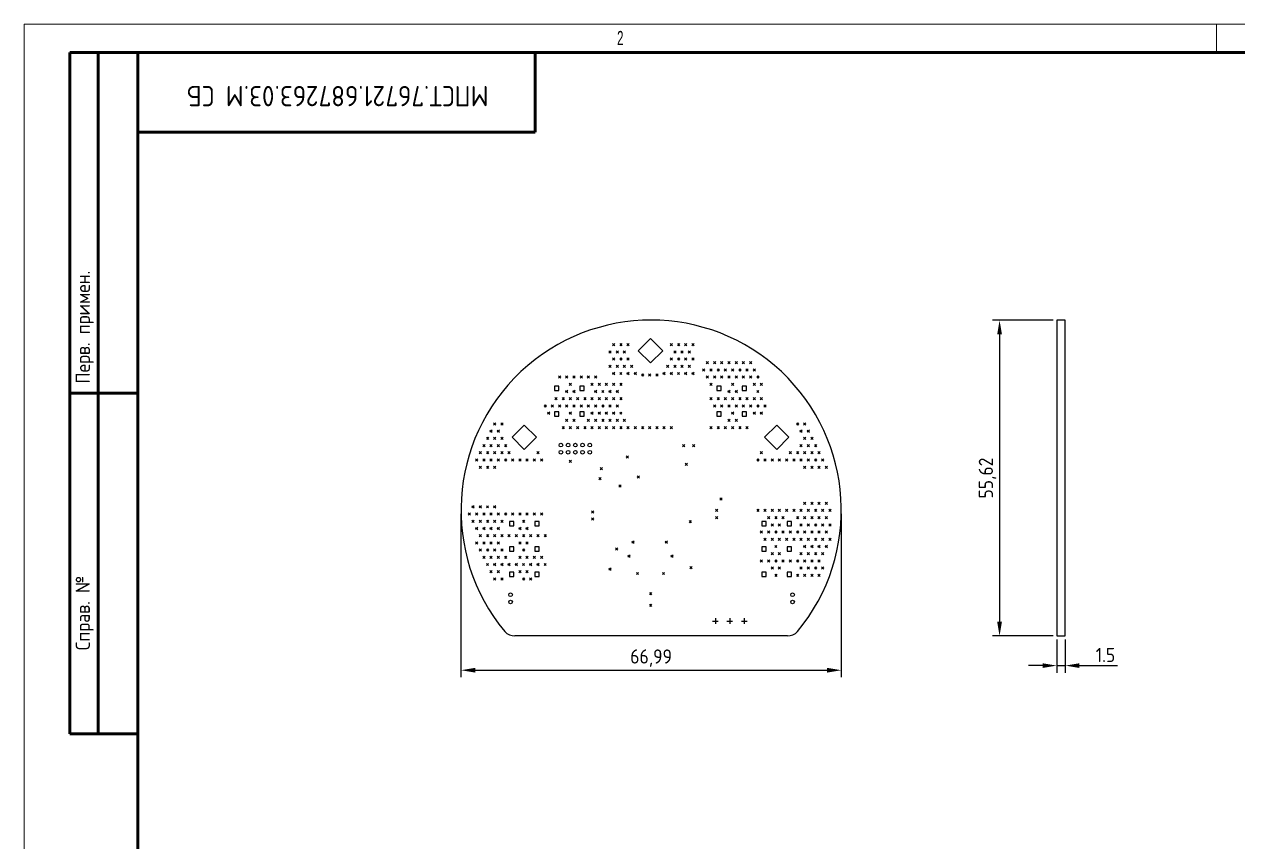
# Model space of a CAD drawing. Extents: x 225 to 645, y -167 to 130.
# Drawn here: x 225.2 to 439, y -13.8 to 130.2 of the extents above; entities that cross this region are included whole.
import ezdxf

# ---------------------------------------------------------------- set-up
doc = ezdxf.new("R2010")
doc.units = 0
doc.layers.get('0').update_dxf_attribs({"linetype": 'CONTINUOUS'})
doc.layers.get('Defpoints').update_dxf_attribs({"linetype": 'CONTINUOUS'})
doc.layers.add('BLACK', color=7, linetype='CONTINUOUS')
doc.layers.add('ОСНОВНОЙ', color=7, linetype='CONTINUOUS', lineweight=25)
doc.styles.add('SLDTEXTSTYLE2', font='TXT', dxfattribs={"width": 0.605})
doc.styles.add('СПДС', font='isocpeur.ttf', dxfattribs={"width": 0.9})
doc.dimstyles.new('ISO-25', dxfattribs={"dimtxt": 2.5, "dimasz": 2.5, "dimexe": 1.25, "dimexo": 0.625, "dimtad": 1, "dimtxsty": 'Standard', "dimcen": 2.5, "dimadec": 0, "dimazin": 0, "dimtfac": 1, "dimtmove": 0, "dimatfit": 3, "dimfxl": 1, "dimarcsym": 0})

# ---------------------------------------------------------------- blocks, each defined once
blk = doc.blocks.new('*D1')
at = {"color": 0, "linetype": 'Continuous', "lineweight": -2, "transparency": 16777216}
for p, q in [((407.1, 21.8), (407.1, 15.95)), ((408.6, 21.8), (408.6, 15.95)), ((404.6, 17.2), (402.1, 17.2)), ((407.1, 17.2), (408.6, 17.2)), ((411.1, 17.2), (417.78, 17.2))]:
    blk.add_line(p, q, dxfattribs=at)
at = {"color": 0, "linetype": 'Continuous', "transparency": 16777216}
for points in [[(404.6, 17.62), (404.6, 16.79), (407.1, 17.2)], [(411.1, 17.62), (411.1, 16.79), (408.6, 17.2)]]:
    blk.add_solid(points, dxfattribs=at)
at = {"layer": 'Defpoints', "color": 0, "linetype": 'Continuous', "transparency": 16777216}
for p in [(407.1, 22.43), (408.6, 22.43), (408.6, 17.2)]:
    blk.add_point(p, dxfattribs=at)
at = {"color": 0, "linetype": 'Continuous', "transparency": 16777216, "insert": (415.69, 19.08), "char_height": 2.5, "attachment_point": 5, "style": 'СПДС'}
blk.add_mtext('1.5', dxfattribs=at)
blk = doc.blocks.new('*D4')
at = {"color": 0, "linetype": 'Continuous', "lineweight": -2, "transparency": 16777216}
for p, q in [((302.16, 43.96), (302.16, 15.14)), ((369.15, 43.96), (369.15, 15.14)), ((304.66, 16.39), (366.65, 16.39))]:
    blk.add_line(p, q, dxfattribs=at)
at = {"color": 0, "linetype": 'Continuous', "transparency": 16777216}
for points in [[(304.66, 16.81), (304.66, 15.97), (302.16, 16.39)], [(366.65, 16.81), (366.65, 15.97), (369.15, 16.39)]]:
    blk.add_solid(points, dxfattribs=at)
at = {"layer": 'Defpoints', "color": 0, "linetype": 'Continuous', "transparency": 16777216}
for p in [(302.16, 44.59), (369.15, 44.59), (369.15, 16.39)]:
    blk.add_point(p, dxfattribs=at)
at = {"color": 0, "linetype": 'Continuous', "transparency": 16777216, "insert": (335.65, 18.52), "char_height": 2.5, "attachment_point": 5, "style": 'СПДС'}
blk.add_mtext('66,99', dxfattribs=at)
blk = doc.blocks.new('*D5')
at = {"color": 0, "linetype": 'Continuous', "lineweight": -2, "transparency": 16777216}
for p, q in [((406.48, 78.05), (395.78, 78.05)), ((397.03, 75.55), (397.03, 24.93)), ((406.48, 22.43), (395.78, 22.43))]:
    blk.add_line(p, q, dxfattribs=at)
at = {"color": 0, "linetype": 'Continuous', "transparency": 16777216}
for points in [[(396.61, 75.55), (397.45, 75.55), (397.03, 78.05)], [(396.61, 24.93), (397.45, 24.93), (397.03, 22.43)]]:
    blk.add_solid(points, dxfattribs=at)
at = {"layer": 'Defpoints', "color": 0, "linetype": 'Continuous', "transparency": 16777216}
for p in [(407.1, 78.05), (397.03, 22.43), (407.1, 22.43)]:
    blk.add_point(p, dxfattribs=at)
at = {"color": 0, "linetype": 'Continuous', "transparency": 16777216, "insert": (394.91, 50.24), "char_height": 2.5, "attachment_point": 5, "rotation": 90, "style": 'СПДС'}
blk.add_mtext('55,62', dxfattribs=at)

msp = doc.modelspace()

# ---------------------------------------------------------------- linework, layer by layer
at = {"color": 7, "linetype": 'Continuous', "lineweight": 18}
for q in [(645.233, 130.201), (225.233, -166.799)]:
    msp.add_line((225.233, 130.201), q, dxfattribs=at)
at = {"color": 7, "linetype": 'Continuous', "lineweight": 50}
for p, q in [((233.233, 5.201), (233.233, 125.201)), ((245.233, 125.201), (233.233, 125.201)), ((233.233, 5.201), (233.233, 125.201)), ((238.233, 5.201), (238.233, 125.201)), ((238.233, 5.201), (238.233, 125.201)), ((245.233, 125.201), (245.233, -161.799)), ((640.233, 125.201), (245.233, 125.201)), ((245.233, 125.201), (245.233, -161.799)), ((315.233, 111.201), (315.233, 125.201)), ((245.233, 111.201), (315.233, 111.201)), ((233.233, 65.201), (245.233, 65.201)), ((233.233, 5.201), (245.233, 5.201))]:
    msp.add_line(p, q, dxfattribs=at)
at = {"color": 7, "linetype": 'Continuous', "lineweight": 25}
msp.add_line((245.233, 65.201), (233.233, 65.201), dxfattribs=at)
at = {"linetype": 'Continuous'}
msp.add_lwpolyline([(407.1, 22.429), (408.6, 22.429), (408.6, 78.053), (407.1, 78.053)], close=True, dxfattribs=at)
at = {"layer": 'BLACK', "linetype": 'Continuous'}
for p, q in [((335.542, 74.827), (333.392, 72.677)), ((337.692, 72.677), (335.542, 74.827)), ((328.215, 72.68), (328.615, 72.28)), ((328.615, 72.68), (328.215, 72.28)), ((328.85, 73.95), (329.25, 73.55)), ((329.25, 73.95), (328.85, 73.55)), ((329.485, 72.68), (329.885, 72.28)), ((329.885, 72.68), (329.485, 72.28)), ((330.12, 73.95), (330.52, 73.55)), ((330.52, 73.95), (330.12, 73.55)), ((330.755, 72.68), (331.155, 72.28)), ((331.155, 72.68), (330.755, 72.28)), ((331.39, 73.95), (331.79, 73.55)), ((331.79, 73.95), (331.39, 73.55)), ((333.392, 72.677), (335.542, 70.527)), ((335.542, 70.527), (337.692, 72.677)), ((339.01, 73.95), (339.41, 73.55)), ((339.41, 73.95), (339.01, 73.55)), ((339.645, 72.68), (340.045, 72.28)), ((340.045, 72.68), (339.645, 72.28)), ((340.28, 73.95), (340.68, 73.55)), ((340.68, 73.95), (340.28, 73.55)), ((340.915, 72.68), (341.315, 72.28)), ((341.315, 72.68), (340.915, 72.28)), ((341.55, 73.95), (341.95, 73.55)), ((341.95, 73.95), (341.55, 73.55)), ((342.185, 72.68), (342.585, 72.28)), ((342.585, 72.68), (342.185, 72.28)), ((342.82, 73.95), (343.22, 73.55)), ((343.22, 73.95), (342.82, 73.55)), ((328.85, 71.41), (329.25, 71.01)), ((329.25, 71.41), (328.85, 71.01)), ((330.12, 71.41), (330.52, 71.01)), ((330.52, 71.41), (330.12, 71.01)), ((331.39, 71.41), (331.79, 71.01)), ((331.79, 71.41), (331.39, 71.01)), ((339.01, 71.41), (339.41, 71.01)), ((339.41, 71.41), (339.01, 71.01)), ((340.28, 71.41), (340.68, 71.01)), ((340.68, 71.41), (340.28, 71.01)), ((341.55, 71.41), (341.95, 71.01)), ((341.95, 71.41), (341.55, 71.01)), ((342.82, 71.41), (343.22, 71.01)), ((343.22, 71.41), (342.82, 71.01)), ((345.36, 70.775), (345.76, 70.375)), ((345.76, 70.775), (345.36, 70.375)), ((346.63, 70.775), (347.03, 70.375)), ((347.03, 70.775), (346.63, 70.375)), ((347.9, 70.775), (348.3, 70.375)), ((348.3, 70.775), (347.9, 70.375)), ((349.17, 70.775), (349.57, 70.375)), ((349.57, 70.775), (349.17, 70.375)), ((350.44, 70.775), (350.84, 70.375)), ((350.84, 70.775), (350.44, 70.375)), ((351.71, 70.775), (352.11, 70.375)), ((352.11, 70.775), (351.71, 70.375)), ((352.98, 70.775), (353.38, 70.375)), ((353.38, 70.775), (352.98, 70.375)), ((328.215, 70.14), (328.615, 69.74)), ((328.615, 70.14), (328.215, 69.74)), ((328.85, 68.87), (329.25, 68.47)), ((329.25, 68.87), (328.85, 68.47)), ((329.485, 70.14), (329.885, 69.74)), ((329.885, 70.14), (329.485, 69.74)), ((330.12, 68.87), (330.52, 68.47)), ((330.52, 68.87), (330.12, 68.47)), ((330.755, 70.14), (331.155, 69.74)), ((331.155, 70.14), (330.755, 69.74)), ((331.39, 68.87), (331.79, 68.47)), ((331.79, 68.87), (331.39, 68.47)), ((332.025, 70.14), (332.425, 69.74)), ((332.425, 70.14), (332.025, 69.74)), ((332.66, 68.87), (333.06, 68.47)), ((333.06, 68.87), (332.66, 68.47)), ((333.93, 68.616), (334.33, 68.216)), ((334.33, 68.616), (333.93, 68.216)), ((335.2, 68.616), (335.6, 68.216)), ((335.6, 68.616), (335.2, 68.216)), ((336.47, 68.616), (336.87, 68.216)), ((336.87, 68.616), (336.47, 68.216)), ((337.74, 68.87), (338.14, 68.47)), ((338.14, 68.87), (337.74, 68.47)), ((338.375, 70.14), (338.775, 69.74)), ((338.775, 70.14), (338.375, 69.74)), ((339.01, 68.87), (339.41, 68.47)), ((339.41, 68.87), (339.01, 68.47)), ((339.645, 70.14), (340.045, 69.74)), ((340.045, 70.14), (339.645, 69.74)), ((340.28, 68.87), (340.68, 68.47)), ((340.68, 68.87), (340.28, 68.47)), ((340.915, 70.14), (341.315, 69.74)), ((341.315, 70.14), (340.915, 69.74)), ((341.55, 68.87), (341.95, 68.47)), ((341.95, 68.87), (341.55, 68.47)), ((342.185, 70.14), (342.585, 69.74)), ((342.585, 70.14), (342.185, 69.74)), ((342.82, 68.87), (343.22, 68.47)), ((343.22, 68.87), (342.82, 68.47)), ((344.725, 69.505), (345.125, 69.105)), ((345.125, 69.505), (344.725, 69.105)), ((345.995, 69.505), (346.395, 69.105)), ((346.395, 69.505), (345.995, 69.105)), ((347.265, 69.505), (347.665, 69.105)), ((347.665, 69.505), (347.265, 69.105)), ((348.535, 69.505), (348.935, 69.105)), ((348.935, 69.505), (348.535, 69.105)), ((349.805, 69.505), (350.205, 69.105)), ((350.205, 69.505), (349.805, 69.105)), ((351.075, 69.505), (351.475, 69.105)), ((351.475, 69.505), (351.075, 69.105)), ((352.345, 69.505), (352.745, 69.105)), ((352.745, 69.505), (352.345, 69.105)), ((353.615, 69.505), (354.015, 69.105)), ((354.015, 69.505), (353.615, 69.105)), ((319.418, 66.423), (318.647, 66.423)), ((318.647, 66.423), (318.647, 65.652)), ((319.325, 68.235), (319.725, 67.835)), ((319.725, 68.235), (319.325, 67.835)), ((319.418, 65.652), (319.418, 66.423)), ((320.595, 68.235), (320.995, 67.835)), ((320.995, 68.235), (320.595, 67.835)), ((321.23, 66.965), (321.63, 66.565)), ((321.63, 66.965), (321.23, 66.565)), ((321.865, 68.235), (322.265, 67.835)), ((322.265, 68.235), (321.865, 67.835)), ((323.863, 66.423), (323.092, 66.423)), ((323.092, 66.423), (323.092, 65.652)), ((323.135, 68.235), (323.535, 67.835)), ((323.535, 68.235), (323.135, 67.835)), ((323.863, 65.652), (323.863, 66.423)), ((324.405, 68.235), (324.805, 67.835)), ((324.805, 68.235), (324.405, 67.835)), ((325.04, 66.965), (325.44, 66.565)), ((325.44, 66.965), (325.04, 66.565)), ((325.675, 68.235), (326.075, 67.835)), ((326.075, 68.235), (325.675, 67.835)), ((326.31, 66.965), (326.71, 66.565)), ((326.71, 66.965), (326.31, 66.565)), ((327.58, 66.965), (327.98, 66.565)), ((327.98, 66.965), (327.58, 66.565)), ((328.85, 66.965), (329.25, 66.565)), ((329.25, 66.965), (328.85, 66.565)), ((330.12, 66.965), (330.52, 66.565)), ((330.52, 66.965), (330.12, 66.565)), ((345.36, 68.235), (345.76, 67.835)), ((345.76, 68.235), (345.36, 67.835)), ((345.995, 66.965), (346.395, 66.565)), ((346.395, 66.965), (345.995, 66.565)), ((346.63, 68.235), (347.03, 67.835)), ((347.03, 68.235), (346.63, 67.835)), ((347.993, 66.423), (347.222, 66.423)), ((347.222, 66.423), (347.222, 65.652)), ((347.9, 68.235), (348.3, 67.835)), ((348.3, 68.235), (347.9, 67.835)), ((347.993, 65.652), (347.993, 66.423)), ((349.17, 68.235), (349.57, 67.835)), ((349.57, 68.235), (349.17, 67.835)), ((349.805, 66.965), (350.205, 66.565)), ((350.205, 66.965), (349.805, 66.565)), ((350.44, 68.235), (350.84, 67.835)), ((350.84, 68.235), (350.44, 67.835)), ((352.438, 66.423), (351.667, 66.423)), ((351.667, 66.423), (351.667, 65.652)), ((351.71, 68.235), (352.11, 67.835)), ((352.11, 68.235), (351.71, 67.835)), ((352.438, 65.652), (352.438, 66.423)), ((352.98, 68.235), (353.38, 67.835)), ((353.38, 68.235), (352.98, 67.835)), ((353.615, 66.965), (354.015, 66.565)), ((354.015, 66.965), (353.615, 66.565)), ((354.25, 68.235), (354.65, 67.835)), ((354.65, 68.235), (354.25, 67.835)), ((354.885, 66.965), (355.285, 66.565)), ((355.285, 66.965), (354.885, 66.565)), ((318.647, 65.652), (319.418, 65.652)), ((318.69, 64.425), (319.09, 64.025)), ((319.09, 64.425), (318.69, 64.025)), ((319.96, 64.425), (320.36, 64.025)), ((320.36, 64.425), (319.96, 64.025)), ((320.595, 65.695), (320.995, 65.295)), ((320.995, 65.695), (320.595, 65.295)), ((321.23, 64.425), (321.63, 64.025)), ((321.63, 64.425), (321.23, 64.025)), ((321.865, 65.695), (322.265, 65.295)), ((322.265, 65.695), (321.865, 65.295)), ((322.5, 64.425), (322.9, 64.025)), ((322.9, 64.425), (322.5, 64.025)), ((323.092, 65.652), (323.863, 65.652)), ((323.77, 64.425), (324.17, 64.025)), ((324.17, 64.425), (323.77, 64.025)), ((325.04, 64.425), (325.44, 64.025)), ((325.44, 64.425), (325.04, 64.025)), ((325.675, 65.695), (326.075, 65.295)), ((326.075, 65.695), (325.675, 65.295)), ((326.31, 64.425), (326.71, 64.025)), ((326.71, 64.425), (326.31, 64.025)), ((326.945, 65.695), (327.345, 65.295)), ((327.345, 65.695), (326.945, 65.295)), ((327.58, 64.425), (327.98, 64.025)), ((327.98, 64.425), (327.58, 64.025)), ((328.215, 65.695), (328.615, 65.295)), ((328.615, 65.695), (328.215, 65.295)), ((328.85, 64.425), (329.25, 64.025)), ((329.25, 64.425), (328.85, 64.025)), ((329.485, 65.695), (329.885, 65.295)), ((329.885, 65.695), (329.485, 65.295)), ((330.12, 64.425), (330.52, 64.025)), ((330.52, 64.425), (330.12, 64.025)), ((345.995, 64.425), (346.395, 64.025)), ((346.395, 64.425), (345.995, 64.025)), ((347.222, 65.652), (347.993, 65.652)), ((347.265, 64.425), (347.665, 64.025)), ((347.665, 64.425), (347.265, 64.025)), ((348.535, 64.425), (348.935, 64.025)), ((348.935, 64.425), (348.535, 64.025)), ((349.17, 65.695), (349.57, 65.295)), ((349.57, 65.695), (349.17, 65.295)), ((349.805, 64.425), (350.205, 64.025)), ((350.205, 64.425), (349.805, 64.025)), ((350.44, 65.695), (350.84, 65.295)), ((350.84, 65.695), (350.44, 65.295)), ((351.075, 64.425), (351.475, 64.025)), ((351.475, 64.425), (351.075, 64.025)), ((351.667, 65.652), (352.438, 65.652)), ((352.345, 64.425), (352.745, 64.025)), ((352.745, 64.425), (352.345, 64.025)), ((353.615, 64.425), (354.015, 64.025)), ((354.015, 64.425), (353.615, 64.025)), ((354.25, 65.695), (354.65, 65.295)), ((354.65, 65.695), (354.25, 65.295)), ((354.885, 64.425), (355.285, 64.025)), ((355.285, 64.425), (354.885, 64.025)), ((316.785, 63.155), (317.185, 62.755)), ((317.185, 63.155), (316.785, 62.755)), ((318.055, 63.155), (318.455, 62.755)), ((318.455, 63.155), (318.055, 62.755)), ((319.325, 63.155), (319.725, 62.755)), ((319.725, 63.155), (319.325, 62.755)), ((320.595, 63.155), (320.995, 62.755)), ((320.995, 63.155), (320.595, 62.755)), ((321.865, 63.155), (322.265, 62.755)), ((322.265, 63.155), (321.865, 62.755)), ((323.135, 63.155), (323.535, 62.755)), ((323.535, 63.155), (323.135, 62.755)), ((324.405, 63.155), (324.805, 62.755)), ((324.805, 63.155), (324.405, 62.755)), ((325.675, 63.155), (326.075, 62.755)), ((326.075, 63.155), (325.675, 62.755)), ((326.945, 63.155), (327.345, 62.755)), ((327.345, 63.155), (326.945, 62.755)), ((328.215, 63.155), (328.615, 62.755)), ((328.615, 63.155), (328.215, 62.755)), ((329.485, 63.155), (329.885, 62.755)), ((329.885, 63.155), (329.485, 62.755)), ((346.63, 63.155), (347.03, 62.755)), ((347.03, 63.155), (346.63, 62.755)), ((347.9, 63.155), (348.3, 62.755)), ((348.3, 63.155), (347.9, 62.755)), ((349.17, 63.155), (349.57, 62.755)), ((349.57, 63.155), (349.17, 62.755)), ((350.44, 63.155), (350.84, 62.755)), ((350.84, 63.155), (350.44, 62.755)), ((351.71, 63.155), (352.11, 62.755)), ((352.11, 63.155), (351.71, 62.755)), ((352.98, 63.155), (353.38, 62.755)), ((353.38, 63.155), (352.98, 62.755)), ((354.25, 63.155), (354.65, 62.755)), ((354.65, 63.155), (354.25, 62.755)), ((355.52, 63.155), (355.92, 62.755)), ((355.92, 63.155), (355.52, 62.755)), ((307.895, 59.98), (308.295, 59.58)), ((308.295, 59.98), (307.895, 59.58)), ((309.165, 59.98), (309.565, 59.58)), ((309.565, 59.98), (309.165, 59.58)), ((317.42, 61.885), (317.82, 61.485)), ((317.82, 61.885), (317.42, 61.485)), ((319.418, 61.923), (318.647, 61.923)), ((318.647, 61.923), (318.647, 61.152)), ((318.647, 61.152), (319.418, 61.152)), ((319.418, 61.152), (319.418, 61.923)), ((320.595, 60.615), (320.995, 60.215)), ((320.995, 60.615), (320.595, 60.215)), ((321.23, 61.885), (321.63, 61.485)), ((321.63, 61.885), (321.23, 61.485)), ((321.865, 60.615), (322.265, 60.215)), ((322.265, 60.615), (321.865, 60.215)), ((323.863, 61.923), (323.092, 61.923)), ((323.092, 61.923), (323.092, 61.152)), ((323.092, 61.152), (323.863, 61.152)), ((323.863, 61.152), (323.863, 61.923)), ((324.405, 60.615), (324.805, 60.215)), ((324.805, 60.615), (324.405, 60.215)), ((325.04, 61.885), (325.44, 61.485)), ((325.44, 61.885), (325.04, 61.485)), ((325.675, 60.615), (326.075, 60.215)), ((326.075, 60.615), (325.675, 60.215)), ((326.31, 61.885), (326.71, 61.485)), ((326.71, 61.885), (326.31, 61.485)), ((326.945, 60.615), (327.345, 60.215)), ((327.345, 60.615), (326.945, 60.215)), ((327.58, 61.885), (327.98, 61.485)), ((327.98, 61.885), (327.58, 61.485)), ((328.215, 60.615), (328.615, 60.215)), ((328.615, 60.615), (328.215, 60.215)), ((328.85, 61.885), (329.25, 61.485)), ((329.25, 61.885), (328.85, 61.485)), ((329.485, 60.615), (329.885, 60.215)), ((329.885, 60.615), (329.485, 60.215)), ((330.12, 61.885), (330.52, 61.485)), ((330.52, 61.885), (330.12, 61.485)), ((330.755, 60.615), (331.155, 60.215)), ((331.155, 60.615), (330.755, 60.215)), ((347.993, 61.923), (347.222, 61.923)), ((347.222, 61.923), (347.222, 61.152)), ((347.222, 61.152), (347.993, 61.152)), ((347.993, 61.152), (347.993, 61.923)), ((349.17, 60.615), (349.57, 60.215)), ((349.57, 60.615), (349.17, 60.215)), ((349.805, 61.885), (350.205, 61.485)), ((350.205, 61.885), (349.805, 61.485)), ((350.44, 60.615), (350.84, 60.215)), ((350.84, 60.615), (350.44, 60.215)), ((352.438, 61.923), (351.667, 61.923)), ((351.667, 61.923), (351.667, 61.152)), ((351.667, 61.152), (352.438, 61.152)), ((352.438, 61.152), (352.438, 61.923)), ((353.615, 61.885), (354.015, 61.485)), ((354.015, 61.885), (353.615, 61.485)), ((354.885, 61.885), (355.285, 61.485)), ((355.285, 61.885), (354.885, 61.485)), ((361.235, 59.98), (361.635, 59.58)), ((361.635, 59.98), (361.235, 59.58)), ((362.505, 59.98), (362.905, 59.58)), ((362.905, 59.98), (362.505, 59.58)), ((307.26, 58.71), (307.66, 58.31)), ((307.66, 58.71), (307.26, 58.31)), ((308.53, 58.71), (308.93, 58.31)), ((308.93, 58.71), (308.53, 58.31)), ((313.317, 59.587), (311.167, 57.437)), ((315.467, 57.437), (313.317, 59.587)), ((319.96, 59.345), (320.36, 58.945)), ((320.36, 59.345), (319.96, 58.945)), ((321.23, 59.345), (321.63, 58.945)), ((321.63, 59.345), (321.23, 58.945)), ((322.5, 59.345), (322.9, 58.945)), ((322.9, 59.345), (322.5, 58.945)), ((323.77, 59.345), (324.17, 58.945)), ((324.17, 59.345), (323.77, 58.945)), ((325.04, 59.345), (325.44, 58.945)), ((325.44, 59.345), (325.04, 58.945)), ((326.31, 59.345), (326.71, 58.945)), ((326.71, 59.345), (326.31, 58.945)), ((327.58, 59.345), (327.98, 58.945)), ((327.98, 59.345), (327.58, 58.945)), ((328.85, 59.345), (329.25, 58.945)), ((329.25, 59.345), (328.85, 58.945)), ((330.12, 59.345), (330.52, 58.945)), ((330.52, 59.345), (330.12, 58.945)), ((331.39, 59.345), (331.79, 58.945)), ((331.79, 59.345), (331.39, 58.945)), ((332.66, 59.345), (333.06, 58.945)), ((333.06, 59.345), (332.66, 58.945)), ((333.93, 59.345), (334.33, 58.945)), ((334.33, 59.345), (333.93, 58.945)), ((335.2, 59.345), (335.6, 58.945)), ((335.6, 59.345), (335.2, 58.945)), ((336.47, 59.345), (336.87, 58.945)), ((336.87, 59.345), (336.47, 58.945)), ((337.74, 59.345), (338.14, 58.945)), ((338.14, 59.345), (337.74, 58.945)), ((339.01, 59.345), (339.41, 58.945)), ((339.41, 59.345), (339.01, 58.945)), ((345.995, 59.345), (346.395, 58.945)), ((346.395, 59.345), (345.995, 58.945)), ((347.265, 59.345), (347.665, 58.945)), ((347.665, 59.345), (347.265, 58.945)), ((348.535, 59.345), (348.935, 58.945)), ((348.935, 59.345), (348.535, 58.945)), ((349.805, 59.345), (350.205, 58.945)), ((350.205, 59.345), (349.805, 58.945)), ((351.075, 59.345), (351.475, 58.945)), ((351.475, 59.345), (351.075, 58.945)), ((352.345, 59.345), (352.745, 58.945)), ((352.745, 59.345), (352.345, 58.945)), ((357.767, 59.587), (355.617, 57.437)), ((359.917, 57.437), (357.767, 59.587)), ((361.87, 58.71), (362.27, 58.31)), ((362.27, 58.71), (361.87, 58.31)), ((363.14, 58.71), (363.54, 58.31)), ((363.54, 58.71), (363.14, 58.31)), ((305.99, 56.17), (306.39, 55.77)), ((306.39, 56.17), (305.99, 55.77)), ((306.625, 57.44), (307.025, 57.04)), ((307.025, 57.44), (306.625, 57.04)), ((307.26, 56.17), (307.66, 55.77)), ((307.66, 56.17), (307.26, 55.77)), ((307.895, 57.44), (308.295, 57.04)), ((308.295, 57.44), (307.895, 57.04)), ((308.53, 56.17), (308.93, 55.77)), ((308.93, 56.17), (308.53, 55.77)), ((309.165, 57.44), (309.565, 57.04)), ((309.565, 57.44), (309.165, 57.04)), ((309.8, 56.17), (310.2, 55.77)), ((310.2, 56.17), (309.8, 55.77)), ((311.167, 57.437), (313.317, 55.287)), ((313.317, 55.287), (315.467, 57.437)), ((341.169, 56.17), (341.569, 55.77)), ((341.569, 56.17), (341.169, 55.77)), ((342.947, 56.17), (343.347, 55.77)), ((343.347, 56.17), (342.947, 55.77)), ((355.617, 57.437), (357.767, 55.287)), ((357.767, 55.287), (359.917, 57.437)), ((361.87, 56.17), (362.27, 55.77)), ((362.27, 56.17), (361.87, 55.77)), ((362.505, 57.44), (362.905, 57.04)), ((362.905, 57.44), (362.505, 57.04)), ((363.14, 56.17), (363.54, 55.77)), ((363.54, 56.17), (363.14, 55.77)), ((363.775, 57.44), (364.175, 57.04)), ((364.175, 57.44), (363.775, 57.04)), ((364.41, 56.17), (364.81, 55.77)), ((364.81, 56.17), (364.41, 55.77)), ((304.72, 53.63), (305.12, 53.23)), ((305.12, 53.63), (304.72, 53.23)), ((305.355, 54.9), (305.755, 54.5)), ((305.755, 54.9), (305.355, 54.5)), ((305.99, 53.63), (306.39, 53.23)), ((306.39, 53.63), (305.99, 53.23)), ((306.625, 54.9), (307.025, 54.5)), ((307.025, 54.9), (306.625, 54.5)), ((307.26, 53.63), (307.66, 53.23)), ((307.66, 53.63), (307.26, 53.23)), ((307.895, 54.9), (308.295, 54.5)), ((308.295, 54.9), (307.895, 54.5)), ((308.53, 53.63), (308.93, 53.23)), ((308.93, 53.63), (308.53, 53.23)), ((309.165, 54.9), (309.565, 54.5)), ((309.565, 54.9), (309.165, 54.5)), ((309.8, 53.63), (310.2, 53.23)), ((310.2, 53.63), (309.8, 53.23)), ((310.435, 54.9), (310.835, 54.5)), ((310.835, 54.9), (310.435, 54.5)), ((311.07, 53.63), (311.47, 53.23)), ((311.47, 53.63), (311.07, 53.23)), ((312.34, 53.63), (312.74, 53.23)), ((312.74, 53.63), (312.34, 53.23)), ((313.61, 53.63), (314.01, 53.23)), ((314.01, 53.63), (313.61, 53.23)), ((314.88, 53.63), (315.28, 53.23)), ((315.28, 53.63), (314.88, 53.23)), ((315.515, 54.9), (315.915, 54.5)), ((315.915, 54.9), (315.515, 54.5)), ((316.15, 53.63), (316.55, 53.23)), ((316.55, 53.63), (316.15, 53.23)), ((331.263, 54.138), (331.663, 53.738)), ((331.663, 54.138), (331.263, 53.738)), ((354.25, 53.63), (354.65, 53.23)), ((354.65, 53.63), (354.25, 53.23)), ((354.885, 54.9), (355.285, 54.5)), ((355.285, 54.9), (354.885, 54.5)), ((355.52, 53.63), (355.92, 53.23)), ((355.92, 53.63), (355.52, 53.23)), ((356.79, 53.63), (357.19, 53.23)), ((357.19, 53.63), (356.79, 53.23)), ((358.06, 53.63), (358.46, 53.23)), ((358.46, 53.63), (358.06, 53.23)), ((359.33, 53.63), (359.73, 53.23)), ((359.73, 53.63), (359.33, 53.23)), ((359.965, 54.9), (360.365, 54.5)), ((360.365, 54.9), (359.965, 54.5)), ((360.6, 53.63), (361, 53.23)), ((361, 53.63), (360.6, 53.23)), ((361.235, 54.9), (361.635, 54.5)), ((361.635, 54.9), (361.235, 54.5)), ((361.87, 53.63), (362.27, 53.23)), ((362.27, 53.63), (361.87, 53.23)), ((362.505, 54.9), (362.905, 54.5)), ((362.905, 54.9), (362.505, 54.5)), ((363.14, 53.63), (363.54, 53.23)), ((363.54, 53.63), (363.14, 53.23)), ((363.775, 54.9), (364.175, 54.5)), ((364.175, 54.9), (363.775, 54.5)), ((364.41, 53.63), (364.81, 53.23)), ((364.81, 53.63), (364.41, 53.23)), ((365.045, 54.9), (365.445, 54.5)), ((365.445, 54.9), (365.045, 54.5)), ((365.68, 53.63), (366.08, 53.23)), ((366.08, 53.63), (365.68, 53.23)), ((305.355, 52.36), (305.755, 51.96)), ((305.755, 52.36), (305.355, 51.96)), ((306.625, 52.36), (307.025, 51.96)), ((307.025, 52.36), (306.625, 51.96)), ((307.895, 52.36), (308.295, 51.96)), ((308.295, 52.36), (307.895, 51.96)), ((321.23, 53.376), (321.63, 52.976)), ((321.63, 53.376), (321.23, 52.976)), ((326.7, 52.115), (327.1, 51.715)), ((327.1, 52.115), (326.7, 51.715)), ((341.677, 52.868), (342.077, 52.468)), ((342.077, 52.868), (341.677, 52.468)), ((362.505, 52.36), (362.905, 51.96)), ((362.905, 52.36), (362.505, 51.96)), ((363.775, 52.36), (364.175, 51.96)), ((364.175, 52.36), (363.775, 51.96)), ((365.045, 52.36), (365.445, 51.96)), ((365.445, 52.36), (365.045, 51.96)), ((366.315, 52.36), (366.715, 51.96)), ((366.715, 52.36), (366.315, 51.96)), ((326.437, 50.328), (326.837, 49.928)), ((326.837, 50.328), (326.437, 49.928)), ((333.183, 50.652), (333.583, 50.252)), ((333.583, 50.652), (333.183, 50.252)), ((329.993, 49.058), (330.393, 48.658)), ((330.393, 49.058), (329.993, 48.658)), ((304.085, 45.375), (304.485, 44.975)), ((304.485, 45.375), (304.085, 44.975)), ((305.355, 45.375), (305.755, 44.975)), ((305.755, 45.375), (305.355, 44.975)), ((306.625, 45.375), (307.025, 44.975)), ((307.025, 45.375), (306.625, 44.975)), ((307.895, 45.375), (308.295, 44.975)), ((308.295, 45.375), (307.895, 44.975)), ((347.773, 46.772), (348.173, 46.372)), ((348.173, 46.772), (347.773, 46.372)), ((362.505, 46.01), (362.905, 45.61)), ((362.905, 46.01), (362.505, 45.61)), ((363.775, 46.01), (364.175, 45.61)), ((364.175, 46.01), (363.775, 45.61)), ((365.045, 46.01), (365.445, 45.61)), ((365.445, 46.01), (365.045, 45.61)), ((366.315, 46.01), (366.715, 45.61)), ((366.715, 46.01), (366.315, 45.61)), ((303.45, 44.105), (303.85, 43.705)), ((303.85, 44.105), (303.45, 43.705)), ((304.085, 42.835), (304.485, 42.435)), ((304.485, 42.835), (304.085, 42.435)), ((304.72, 44.105), (305.12, 43.705)), ((305.12, 44.105), (304.72, 43.705)), ((305.355, 42.835), (305.755, 42.435)), ((305.755, 42.835), (305.355, 42.435)), ((305.99, 44.105), (306.39, 43.705)), ((306.39, 44.105), (305.99, 43.705)), ((306.625, 42.835), (307.025, 42.435)), ((307.025, 42.835), (306.625, 42.435)), ((307.26, 44.105), (307.66, 43.705)), ((307.66, 44.105), (307.26, 43.705)), ((307.895, 42.835), (308.295, 42.435)), ((308.295, 42.835), (307.895, 42.435)), ((308.53, 44.105), (308.93, 43.705)), ((308.93, 44.105), (308.53, 43.705)), ((309.165, 42.835), (309.565, 42.435)), ((309.565, 42.835), (309.165, 42.435)), ((309.8, 44.105), (310.2, 43.705)), ((310.2, 44.105), (309.8, 43.705)), ((311.07, 44.105), (311.47, 43.705)), ((311.47, 44.105), (311.07, 43.705)), ((312.34, 44.105), (312.74, 43.705)), ((312.74, 44.105), (312.34, 43.705)), ((312.975, 42.835), (313.375, 42.435)), ((313.375, 42.835), (312.975, 42.435)), ((313.61, 44.105), (314.01, 43.705)), ((314.01, 44.105), (313.61, 43.705)), ((314.88, 44.105), (315.28, 43.705)), ((315.28, 44.105), (314.88, 43.705)), ((316.15, 44.105), (316.55, 43.705)), ((316.55, 44.105), (316.15, 43.705)), ((325.167, 44.486), (325.567, 44.086)), ((325.567, 44.486), (325.167, 44.086)), ((325.167, 43.216), (325.567, 42.816)), ((325.567, 43.216), (325.167, 42.816)), ((342.327, 42.778), (342.727, 42.378)), ((342.727, 42.778), (342.327, 42.378)), ((347.011, 44.74), (347.411, 44.34)), ((347.411, 44.74), (347.011, 44.34)), ((347.011, 43.47), (347.411, 43.07)), ((347.411, 43.47), (347.011, 43.07)), ((354.25, 44.74), (354.65, 44.34)), ((354.65, 44.74), (354.25, 44.34)), ((355.52, 44.74), (355.92, 44.34)), ((355.92, 44.74), (355.52, 44.34)), ((356.155, 43.47), (356.555, 43.07)), ((356.555, 43.47), (356.155, 43.07)), ((356.79, 44.74), (357.19, 44.34)), ((357.19, 44.74), (356.79, 44.34)), ((357.425, 43.47), (357.825, 43.07)), ((357.825, 43.47), (357.425, 43.07)), ((358.06, 44.74), (358.46, 44.34)), ((358.46, 44.74), (358.06, 44.34)), ((358.695, 43.47), (359.095, 43.07)), ((359.095, 43.47), (358.695, 43.07)), ((359.33, 44.74), (359.73, 44.34)), ((359.73, 44.74), (359.33, 44.34)), ((360.6, 44.74), (361, 44.34)), ((361, 44.74), (360.6, 44.34)), ((361.235, 43.47), (361.635, 43.07)), ((361.635, 43.47), (361.235, 43.07)), ((361.87, 44.74), (362.27, 44.34)), ((362.27, 44.74), (361.87, 44.34)), ((362.505, 43.47), (362.905, 43.07)), ((362.905, 43.47), (362.505, 43.07)), ((363.14, 44.74), (363.54, 44.34)), ((363.54, 44.74), (363.14, 44.34)), ((363.775, 43.47), (364.175, 43.07)), ((364.175, 43.47), (363.775, 43.07)), ((364.41, 44.74), (364.81, 44.34)), ((364.81, 44.74), (364.41, 44.34)), ((365.045, 43.47), (365.445, 43.07)), ((365.445, 43.47), (365.045, 43.07)), ((365.68, 44.74), (366.08, 44.34)), ((366.08, 44.74), (365.68, 44.34)), ((366.315, 43.47), (366.715, 43.07)), ((366.715, 43.47), (366.315, 43.07)), ((366.95, 44.74), (367.35, 44.34)), ((367.35, 44.74), (366.95, 44.34)), ((304.72, 41.565), (305.12, 41.165)), ((305.12, 41.565), (304.72, 41.165)), ((305.99, 41.565), (306.39, 41.165)), ((306.39, 41.565), (305.99, 41.165)), ((307.26, 41.565), (307.66, 41.165)), ((307.66, 41.565), (307.26, 41.165)), ((308.53, 41.565), (308.93, 41.165)), ((308.93, 41.565), (308.53, 41.165)), ((311.453, 42.583), (310.682, 42.583)), ((310.682, 42.583), (310.682, 41.812)), ((310.682, 41.812), (311.453, 41.812)), ((311.453, 41.812), (311.453, 42.583)), ((312.34, 41.565), (312.74, 41.165)), ((312.74, 41.565), (312.34, 41.165)), ((313.61, 41.565), (314.01, 41.165)), ((314.01, 41.565), (313.61, 41.165)), ((315.953, 42.583), (315.182, 42.583)), ((315.182, 42.583), (315.182, 41.812)), ((315.182, 41.812), (315.953, 41.812)), ((315.953, 41.812), (315.953, 42.583)), ((354.885, 40.93), (355.285, 40.53)), ((355.285, 40.93), (354.885, 40.53)), ((355.903, 42.583), (355.132, 42.583)), ((355.132, 42.583), (355.132, 41.812)), ((355.132, 41.812), (355.903, 41.812)), ((355.903, 41.812), (355.903, 42.583)), ((356.155, 40.93), (356.555, 40.53)), ((356.555, 40.93), (356.155, 40.53)), ((356.79, 42.2), (357.19, 41.8)), ((357.19, 42.2), (356.79, 41.8)), ((357.425, 40.93), (357.825, 40.53)), ((357.825, 40.93), (357.425, 40.53)), ((358.06, 42.2), (358.46, 41.8)), ((358.46, 42.2), (358.06, 41.8)), ((358.695, 40.93), (359.095, 40.53)), ((359.095, 40.93), (358.695, 40.53)), ((360.403, 42.583), (359.632, 42.583)), ((359.632, 42.583), (359.632, 41.812)), ((359.632, 41.812), (360.403, 41.812)), ((359.965, 40.93), (360.365, 40.53)), ((360.365, 40.93), (359.965, 40.53)), ((360.403, 41.812), (360.403, 42.583)), ((361.235, 40.93), (361.635, 40.53)), ((361.635, 40.93), (361.235, 40.53)), ((361.87, 42.2), (362.27, 41.8)), ((362.27, 42.2), (361.87, 41.8)), ((362.505, 40.93), (362.905, 40.53)), ((362.905, 40.93), (362.505, 40.53)), ((363.14, 42.2), (363.54, 41.8)), ((363.54, 42.2), (363.14, 41.8)), ((363.775, 40.93), (364.175, 40.53)), ((364.175, 40.93), (363.775, 40.53)), ((364.41, 42.2), (364.81, 41.8)), ((364.81, 42.2), (364.41, 41.8)), ((365.045, 40.93), (365.445, 40.53)), ((365.445, 40.93), (365.045, 40.53)), ((365.68, 42.2), (366.08, 41.8)), ((366.08, 42.2), (365.68, 41.8)), ((366.315, 40.93), (366.715, 40.53)), ((366.715, 40.93), (366.315, 40.53)), ((366.95, 42.2), (367.35, 41.8)), ((367.35, 42.2), (366.95, 41.8)), ((304.72, 39.025), (305.12, 38.625)), ((305.12, 39.025), (304.72, 38.625)), ((305.355, 40.295), (305.755, 39.895)), ((305.755, 40.295), (305.355, 39.895)), ((305.99, 39.025), (306.39, 38.625)), ((306.39, 39.025), (305.99, 38.625)), ((306.625, 40.295), (307.025, 39.895)), ((307.025, 40.295), (306.625, 39.895)), ((307.26, 39.025), (307.66, 38.625)), ((307.66, 39.025), (307.26, 38.625)), ((307.895, 40.295), (308.295, 39.895)), ((308.295, 40.295), (307.895, 39.895)), ((308.53, 39.025), (308.93, 38.625)), ((308.93, 39.025), (308.53, 38.625)), ((309.165, 40.295), (309.565, 39.895)), ((309.565, 40.295), (309.165, 39.895)), ((310.435, 40.295), (310.835, 39.895)), ((310.835, 40.295), (310.435, 39.895)), ((311.705, 40.295), (312.105, 39.895)), ((312.105, 40.295), (311.705, 39.895)), ((312.34, 39.025), (312.74, 38.625)), ((312.74, 39.025), (312.34, 38.625)), ((312.975, 40.295), (313.375, 39.895)), ((313.375, 40.295), (312.975, 39.895)), ((313.61, 39.025), (314.01, 38.625)), ((314.01, 39.025), (313.61, 38.625)), ((314.245, 40.295), (314.645, 39.895)), ((314.645, 40.295), (314.245, 39.895)), ((315.515, 40.295), (315.915, 39.895)), ((315.915, 40.295), (315.515, 39.895)), ((316.785, 40.295), (317.185, 39.895)), ((317.185, 40.295), (316.785, 39.895)), ((332.279, 39.152), (332.679, 38.752)), ((332.679, 39.152), (332.279, 38.752)), ((338.121, 39.152), (338.521, 38.752)), ((338.521, 39.152), (338.121, 38.752)), ((355.52, 39.66), (355.92, 39.26)), ((355.92, 39.66), (355.52, 39.26)), ((356.79, 39.66), (357.19, 39.26)), ((357.19, 39.66), (356.79, 39.26)), ((358.06, 39.66), (358.46, 39.26)), ((358.46, 39.66), (358.06, 39.26)), ((359.33, 39.66), (359.73, 39.26)), ((359.73, 39.66), (359.33, 39.26)), ((360.6, 39.66), (361, 39.26)), ((361, 39.66), (360.6, 39.26)), ((361.87, 39.66), (362.27, 39.26)), ((362.27, 39.66), (361.87, 39.26)), ((363.14, 39.66), (363.54, 39.26)), ((363.54, 39.66), (363.14, 39.26)), ((364.41, 39.66), (364.81, 39.26)), ((364.81, 39.66), (364.41, 39.26)), ((365.68, 39.66), (366.08, 39.26)), ((366.08, 39.66), (365.68, 39.26)), ((366.95, 39.66), (367.35, 39.26)), ((367.35, 39.66), (366.95, 39.26)), ((305.355, 37.755), (305.755, 37.355)), ((305.755, 37.755), (305.355, 37.355)), ((305.99, 36.485), (306.39, 36.085)), ((306.39, 36.485), (305.99, 36.085)), ((306.625, 37.755), (307.025, 37.355)), ((307.025, 37.755), (306.625, 37.355)), ((307.26, 36.485), (307.66, 36.085)), ((307.66, 36.485), (307.26, 36.085)), ((307.895, 37.755), (308.295, 37.355)), ((308.295, 37.755), (307.895, 37.355)), ((308.53, 36.485), (308.93, 36.085)), ((308.93, 36.485), (308.53, 36.085)), ((309.165, 37.755), (309.565, 37.355)), ((309.565, 37.755), (309.165, 37.355)), ((309.8, 36.485), (310.2, 36.085)), ((310.2, 36.485), (309.8, 36.085)), ((311.453, 38.138), (310.682, 38.138)), ((310.682, 38.138), (310.682, 37.367)), ((310.682, 37.367), (311.453, 37.367)), ((311.453, 37.367), (311.453, 38.138)), ((312.34, 36.485), (312.74, 36.085)), ((312.74, 36.485), (312.34, 36.085)), ((312.975, 37.755), (313.375, 37.355)), ((313.375, 37.755), (312.975, 37.355)), ((313.61, 36.485), (314.01, 36.085)), ((314.01, 36.485), (313.61, 36.085)), ((314.88, 36.485), (315.28, 36.085)), ((315.28, 36.485), (314.88, 36.085)), ((315.953, 38.138), (315.182, 38.138)), ((315.182, 38.138), (315.182, 37.367)), ((315.182, 37.367), (315.953, 37.367)), ((315.953, 37.367), (315.953, 38.138)), ((316.15, 36.485), (316.55, 36.085)), ((316.55, 36.485), (316.15, 36.085)), ((329.373, 37.952), (329.773, 37.552)), ((329.773, 37.952), (329.373, 37.552)), ((331.532, 36.682), (331.932, 36.282)), ((331.932, 36.682), (331.532, 36.282)), ((339.152, 36.682), (339.552, 36.282)), ((339.552, 36.682), (339.152, 36.282)), ((355.903, 38.138), (355.132, 38.138)), ((355.132, 38.138), (355.132, 37.367)), ((355.132, 37.367), (355.903, 37.367)), ((355.903, 37.367), (355.903, 38.138)), ((356.79, 37.12), (357.19, 36.72)), ((357.19, 37.12), (356.79, 36.72)), ((357.425, 38.39), (357.825, 37.99)), ((357.825, 38.39), (357.425, 37.99)), ((358.06, 37.12), (358.46, 36.72)), ((358.46, 37.12), (358.06, 36.72)), ((360.403, 38.138), (359.632, 38.138)), ((359.632, 38.138), (359.632, 37.367)), ((359.632, 37.367), (360.403, 37.367)), ((360.403, 37.367), (360.403, 38.138)), ((361.87, 37.12), (362.27, 36.72)), ((362.27, 37.12), (361.87, 36.72)), ((362.505, 38.39), (362.905, 37.99)), ((362.905, 38.39), (362.505, 37.99)), ((363.14, 37.12), (363.54, 36.72)), ((363.54, 37.12), (363.14, 36.72)), ((363.775, 38.39), (364.175, 37.99)), ((364.175, 38.39), (363.775, 37.99)), ((364.41, 37.12), (364.81, 36.72)), ((364.81, 37.12), (364.41, 36.72)), ((365.045, 38.39), (365.445, 37.99)), ((365.445, 38.39), (365.045, 37.99)), ((365.68, 37.12), (366.08, 36.72)), ((366.08, 37.12), (365.68, 36.72)), ((366.315, 38.39), (366.715, 37.99)), ((366.715, 38.39), (366.315, 37.99)), ((306.625, 35.215), (307.025, 34.815)), ((307.025, 35.215), (306.625, 34.815)), ((307.895, 35.215), (308.295, 34.815)), ((308.295, 35.215), (307.895, 34.815)), ((309.165, 35.215), (309.565, 34.815)), ((309.565, 35.215), (309.165, 34.815)), ((310.435, 35.215), (310.835, 34.815)), ((310.835, 35.215), (310.435, 34.815)), ((311.705, 35.215), (312.105, 34.815)), ((312.105, 35.215), (311.705, 34.815)), ((312.975, 35.215), (313.375, 34.815)), ((313.375, 35.215), (312.975, 34.815)), ((314.245, 35.215), (314.645, 34.815)), ((314.645, 35.215), (314.245, 34.815)), ((315.515, 35.215), (315.915, 34.815)), ((315.915, 35.215), (315.515, 34.815)), ((316.785, 35.215), (317.185, 34.815)), ((317.185, 35.215), (316.785, 34.815)), ((328.23, 34.396), (328.63, 33.996)), ((328.63, 34.396), (328.23, 33.996)), ((342.454, 34.65), (342.854, 34.25)), ((342.854, 34.65), (342.454, 34.25)), ((354.885, 35.85), (355.285, 35.45)), ((355.285, 35.85), (354.885, 35.45)), ((356.155, 35.85), (356.555, 35.45)), ((356.555, 35.85), (356.155, 35.45)), ((356.79, 34.58), (357.19, 34.18)), ((357.19, 34.58), (356.79, 34.18)), ((357.425, 35.85), (357.825, 35.45)), ((357.825, 35.85), (357.425, 35.45)), ((358.06, 34.58), (358.46, 34.18)), ((358.46, 34.58), (358.06, 34.18)), ((358.695, 35.85), (359.095, 35.45)), ((359.095, 35.85), (358.695, 35.45)), ((359.965, 35.85), (360.365, 35.45)), ((360.365, 35.85), (359.965, 35.45)), ((361.235, 35.85), (361.635, 35.45)), ((361.635, 35.85), (361.235, 35.45)), ((361.87, 34.58), (362.27, 34.18)), ((362.27, 34.58), (361.87, 34.18)), ((362.505, 35.85), (362.905, 35.45)), ((362.905, 35.85), (362.505, 35.45)), ((363.14, 34.58), (363.54, 34.18)), ((363.54, 34.58), (363.14, 34.18)), ((363.775, 35.85), (364.175, 35.45)), ((364.175, 35.85), (363.775, 35.45)), ((364.41, 34.58), (364.81, 34.18)), ((364.81, 34.58), (364.41, 34.18)), ((365.045, 35.85), (365.445, 35.45)), ((365.445, 35.85), (365.045, 35.45)), ((365.68, 34.58), (366.08, 34.18)), ((366.08, 34.58), (365.68, 34.18)), ((307.26, 33.945), (307.66, 33.545)), ((307.66, 33.945), (307.26, 33.545)), ((307.895, 32.675), (308.295, 32.275)), ((308.295, 32.675), (307.895, 32.275)), ((308.53, 33.945), (308.93, 33.545)), ((308.93, 33.945), (308.53, 33.545)), ((309.165, 32.675), (309.565, 32.275)), ((309.565, 32.675), (309.165, 32.275)), ((311.453, 33.693), (310.682, 33.693)), ((310.682, 33.693), (310.682, 32.922)), ((310.682, 32.922), (311.453, 32.922)), ((311.453, 32.922), (311.453, 33.693)), ((312.34, 33.945), (312.74, 33.545)), ((312.74, 33.945), (312.34, 33.545)), ((312.975, 32.675), (313.375, 32.275)), ((313.375, 32.675), (312.975, 32.275)), ((313.61, 33.945), (314.01, 33.545)), ((314.01, 33.945), (313.61, 33.545)), ((314.245, 32.675), (314.645, 32.275)), ((314.645, 32.675), (314.245, 32.275)), ((315.953, 33.693), (315.182, 33.693)), ((315.182, 33.693), (315.182, 32.922)), ((315.182, 32.922), (315.953, 32.922)), ((315.953, 32.922), (315.953, 33.693)), ((333.056, 33.634), (333.456, 33.234)), ((333.456, 33.634), (333.056, 33.234)), ((337.628, 33.634), (338.028, 33.234)), ((338.028, 33.634), (337.628, 33.234)), ((355.903, 33.693), (355.132, 33.693)), ((355.132, 33.693), (355.132, 32.922)), ((355.132, 32.922), (355.903, 32.922)), ((355.903, 32.922), (355.903, 33.693)), ((357.425, 33.31), (357.825, 32.91)), ((357.825, 33.31), (357.425, 32.91)), ((360.403, 33.693), (359.632, 33.693)), ((359.632, 33.693), (359.632, 32.922)), ((359.632, 32.922), (360.403, 32.922)), ((360.403, 32.922), (360.403, 33.693)), ((361.235, 33.31), (361.635, 32.91)), ((361.635, 33.31), (361.235, 32.91)), ((362.505, 33.31), (362.905, 32.91)), ((362.905, 33.31), (362.505, 32.91)), ((363.775, 33.31), (364.175, 32.91)), ((364.175, 33.31), (363.775, 32.91)), ((365.045, 33.31), (365.445, 32.91)), ((365.445, 33.31), (365.045, 32.91)), ((335.342, 30.078), (335.742, 29.678)), ((335.742, 30.078), (335.342, 29.678)), ((335.342, 28.046), (335.742, 27.646)), ((335.742, 28.046), (335.342, 27.646)), ((346.472, 25.052), (347.472, 25.052)), ((346.972, 25.552), (346.972, 24.552)), ((349.012, 25.052), (350.012, 25.052)), ((349.512, 25.552), (349.512, 24.552)), ((351.552, 25.052), (352.552, 25.052)), ((352.052, 25.552), (352.052, 24.552)), ((359.657, 22.429), (311.651, 22.429))]:
    msp.add_line(p, q, dxfattribs=at)
at = {"layer": 'BLACK'}
for centre in [(319.765, 56.06), (321.035, 56.06), (322.305, 56.06), (323.575, 56.06), (324.845, 56.06), (319.765, 54.79), (321.035, 54.79), (322.305, 54.79), (323.575, 54.79), (324.845, 54.79), (310.889, 29.681), (360.562, 29.681), (310.889, 28.411), (360.562, 28.411)]:
    msp.add_circle(centre, 0.325, dxfattribs=at)
for centre, radius, start, end in [((335.654, 44.586), 33.494, 320.32906, 219.67094), ((311.651, 24.855), 2.426, 222.8789, 270), ((359.657, 24.855), 2.426, 270, 317.1211)]:
    msp.add_arc(centre, radius, start, end, dxfattribs=at)
at = {"layer": 'ОСНОВНОЙ', "linetype": 'Continuous', "lineweight": 18}
for p, q in [((435.233, 125.201), (435.233, 130.201)), ((245.233, -161.799), (245.233, 125.201)), ((245.233, 125.201), (640.233, 125.201))]:
    msp.add_line(p, q, dxfattribs=at)

# ---------------------------------------------------------------- texts
at = {"color": 7, "linetype": 'Continuous', "lineweight": 0, "char_height": 2.5, "attachment_point": 2, "style": 'СПДС'}
for s, insert, rotation in [('{\\H1.42857x;МПСТ.76721.687263.03.М СБ}', (280.456, 115.757), 180), ('Перв. примен.', (234.301, 76.83), 90), ('Справ. №', (234.29, 26.482), 90)]:
    msp.add_mtext(s, dxfattribs=dict(at, insert=insert, rotation=rotation))
at = {"layer": 'ОСНОВНОЙ', "insert": (330.215, 129.024), "char_height": 2.5, "attachment_point": 2, "style": 'SLDTEXTSTYLE2'}
msp.add_mtext('2', dxfattribs=at)

# ---------------------------------------------------------------- dimensions: what is measured, and where the dimension line sits
at = {"linetype": 'Continuous'}
dim = msp.add_linear_dim(base=(397.031, 22.429), p1=(407.1, 78.053), p2=(407.1, 22.429), angle=90, dimstyle='ISO-25', override={"dimtxsty": 'СПДС'}, dxfattribs=at)
dim.commit()
dim.dimension.update_dxf_attribs({"geometry": '*D5', "text_midpoint": (394.906, 50.241)})
dim = msp.add_linear_dim(base=(369.148, 16.391), p1=(302.16, 44.586), p2=(369.148, 44.586), dimstyle='ISO-25', override={"dimtxsty": 'СПДС'}, dxfattribs=at)
dim.commit()
dim.dimension.update_dxf_attribs({"geometry": '*D4', "text_midpoint": (335.654, 18.516)})
dim = msp.add_linear_dim(base=(408.6, 17.203), p1=(407.1, 22.429), p2=(408.6, 22.429), text='1.5', dimstyle='ISO-25', override={"dimtxsty": 'СПДС'}, dxfattribs=at)
dim.commit()
dim.dimension.update_dxf_attribs({"geometry": '*D1', "text_midpoint": (415.688, 17.203), "dimtype": 160})

doc.saveas('drawing.dxf')
